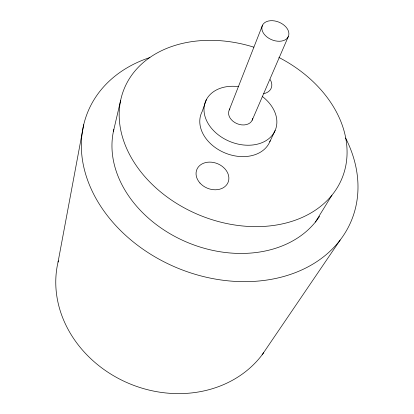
<?xml version="1.0" encoding="UTF-8"?>
<svg xmlns="http://www.w3.org/2000/svg" width="414" height="414" viewBox="0 0 414 414"><rect width="100%" height="100%" fill="white"/><g stroke="black" fill="none" stroke-linecap="round" stroke-linejoin="round"><path stroke-width="0.62" d="M58.053 262.072L83.716 124.681M113.436 131.305L120.624 100.426M206.353 99.691L202.141 111.583A37.069 27.712 22.4 0 0 224.45 152.73A37.069 27.712 22.4 0 0 270.207 140.744M229.252 109.933L262.533 25.166M252.183 120.189L288.294 36.608A14.102 9.501 22.4 0 0 272.386 20.69A14.102 9.501 22.4 0 0 265.436 35.62A14.102 9.501 22.4 0 0 288.294 36.608M269.762 141.857L275.15 130.462M315.364 222.085L331.935 195.201M262.129 354.819L340.179 240.037M270.233 79.648A15.308 10.909 22.6 0 1 263.744 93.652M278.87 57.448A117.752 88.301 22.4 0 1 307.457 214.887A117.752 88.301 22.4 0 1 123.113 139.156A117.752 88.301 22.4 0 1 253.88 47.18M319.556 216.315A112.639 86.971 22.4 0 1 186.937 242.221A112.639 86.971 22.4 0 1 113.855 129.432M252.726 118.451A12.565 9.279 22.4 0 1 237.062 123.682A12.565 9.279 22.4 0 1 229.884 108.892M263.656 352.733A114.016 99.308 22.4 0 1 126.322 382.319A114.016 99.308 22.4 0 1 58.348 260.83M262.207 96.374A37.71 27.852 22.4 0 1 262.171 142.607A37.71 27.852 22.4 0 1 206.172 119.698A37.71 27.852 22.4 0 1 238.376 86.624M345.586 138.028A142.556 110.274 22.4 0 1 281.158 277.173A142.556 110.274 22.4 0 1 97.906 201.794A142.556 110.274 22.4 0 1 149.899 57.536M199.946 183.009A16.886 13.269 22.2 0 0 227.923 182.724A16.886 13.269 22.2 0 0 209.515 162.107A16.886 13.269 22.2 0 0 199.946 183.009"/></g></svg>
